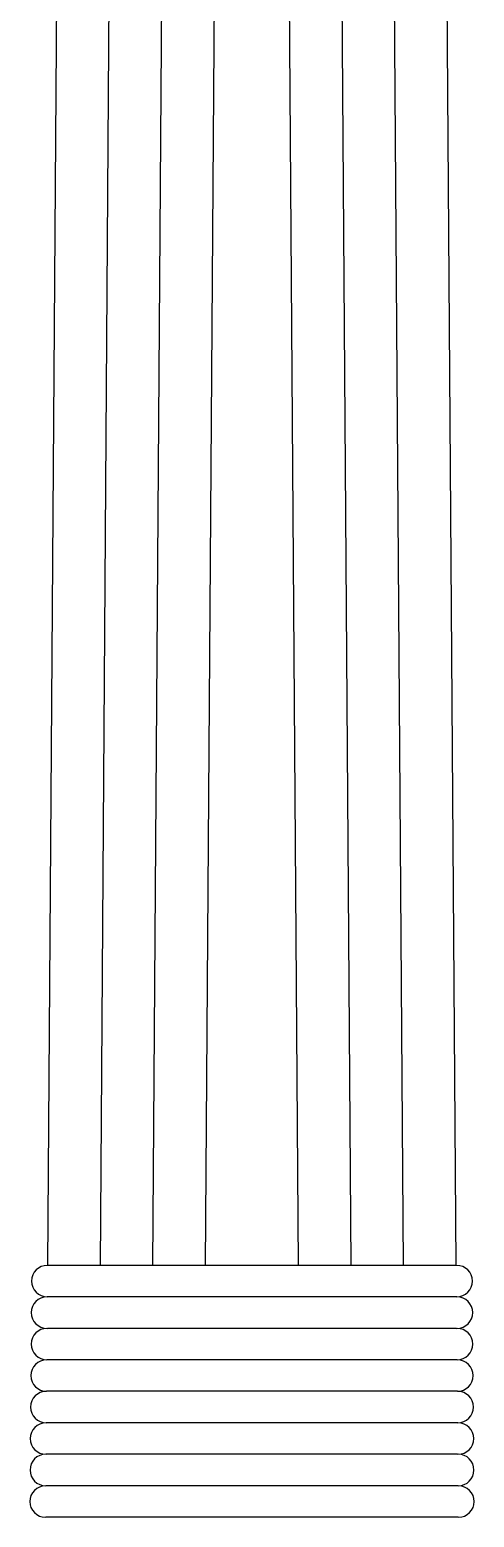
# Model space of a CAD drawing. Extents: x 15151 to 53333, y -36484 to -6005.
# Drawn here: x 43879 to 44128, y -12431 to -11598 of the extents above; entities that cross this region are included whole.
import ezdxf

# ---------------------------------------------------------------- set-up
doc = ezdxf.new("R2010")
doc.units = 0
doc.header["$MEASUREMENT"] = 0
doc.layers.add('3', color=3, linetype='CONTINUOUS')
doc.layers.add('4', color=4, linetype='CONTINUOUS')

# ---------------------------------------------------------------- blocks, each defined once
blk = doc.blocks.new('A$C79132812')
at = {"layer": '3'}
for p, q in [((305.7, 3850), (317.9, 5588.5)), ((355.7, 3850), (367.9, 5588.5)), ((405.7, 3850), (417.9, 5588.5)), ((494.3, 3850), (482.1, 5588.5)), ((544.3, 3850), (532.1, 5588.5)), ((594.3, 3850), (582.1, 5588.5)), ((644.3, 3850), (255.7, 3850)), ((644.6, 3820), (255.4, 3820)), ((644.8, 3790), (255.2, 3790)), ((645.1, 3760), (254.9, 3760)), ((645.3, 3730), (254.7, 3730)), ((645.6, 3700), (254.4, 3700)), ((645.8, 3670), (254.2, 3670)), ((646.1, 3640), (253.9, 3640)), ((646.3, 3610), (253.7, 3610))]:
    blk.add_line(p, q, dxfattribs=at)
at = {"layer": '4'}
for p, q in [((255.7, 3850), (267.9, 5588.5)), ((644.3, 3850), (632.1, 5588.5))]:
    blk.add_line(p, q, dxfattribs=at)
for centre, start, end in [((255.2, 3835), 90, 270), ((644.8, 3835), 270, 90), ((254.9, 3805), 90, 270), ((645.1, 3805), 270, 90), ((254.7, 3775), 90, 270), ((645.3, 3775), 270, 90), ((254.4, 3745), 90, 270), ((645.6, 3745), 270, 90), ((254.2, 3715), 90, 270), ((645.8, 3715), 270, 90), ((253.9, 3685), 90, 270), ((646.1, 3685), 270, 90), ((253.7, 3655), 90, 270), ((646.3, 3655), 270, 90), ((253.4, 3625), 90, 270), ((646.6, 3625), 270, 90)]:
    blk.add_arc(centre, 15, start, end, dxfattribs=at)

msp = doc.modelspace()

# ---------------------------------------------------------------- block references
at = {"layer": '3', "xscale": 0.588, "yscale": 0.588, "zscale": 0.588}
msp.add_blockref('A$C79132812', (43739.18, -14553.96), dxfattribs=at)

doc.saveas('drawing.dxf')
